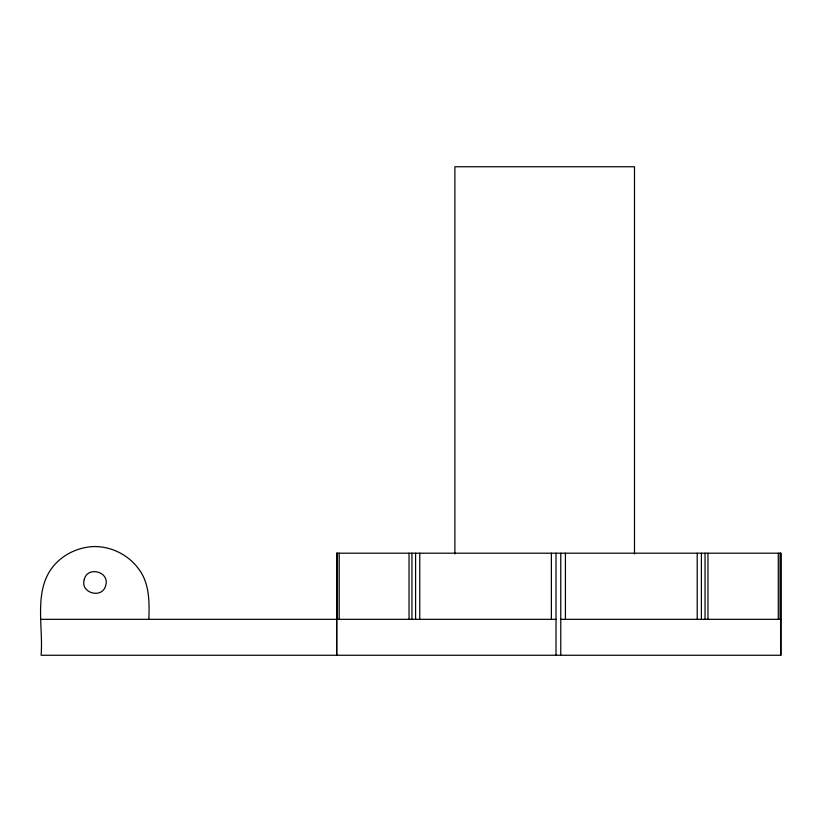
<?xml version="1.0" encoding="UTF-8"?>
<svg xmlns="http://www.w3.org/2000/svg" width="822" height="822" viewBox="0 0 822 822"><rect width="100%" height="100%" fill="white"/><g stroke="black" fill="none" stroke-linecap="round" stroke-linejoin="round"><path stroke-width="1.23" d="M41.1 619.336L556.021 619.336M560.768 619.336L780.9 619.336M780.746 553.196L780.746 655.257M780.068 553.196L780.068 619.336M778.28 553.196L778.28 619.336M707.968 553.196L707.968 619.336M705.04 553.196L705.04 619.336M701.392 553.196L701.392 619.336M697.2 553.196L697.2 619.336M634.492 553.946L634.492 166.743L454.895 166.743L454.895 553.946M565.413 553.196L565.413 619.336M560.768 553.196L560.768 655.257M556.021 553.196L556.021 655.257M551.377 553.196L551.377 619.336M419.775 553.196L419.775 619.336M415.583 553.196L415.583 619.336M411.945 553.196L411.945 619.336M409.037 553.196L409.037 619.336M339.198 553.196L339.198 619.336M337.421 553.196L337.421 619.336M336.784 553.196L336.784 655.257M336.609 655.257L336.609 553.196L780.9 553.196L780.9 655.257L41.1 655.257C43.587 624.771 32.15 586.733 56.882 562.33C67.034 552.446 80.813 546.743 94.982 546.548C112.717 546.681 129.814 555.826 139.781 570.489C149.686 584.802 149.347 602.701 148.864 619.336M84.224 579.592C80.001 593.258 102.555 599.31 105.74 585.346C109.963 571.67 87.399 565.628 84.224 579.592"/></g></svg>
